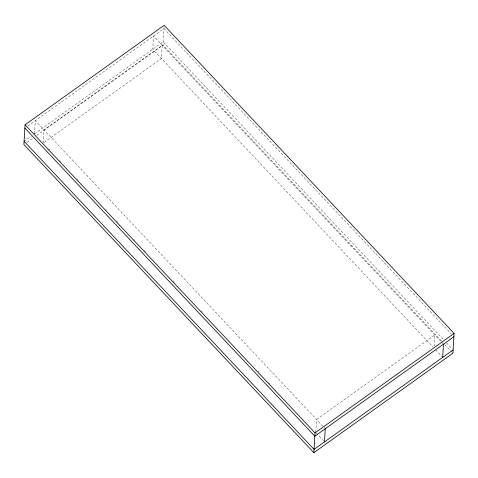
<?xml version="1.0" encoding="UTF-8"?>
<svg xmlns="http://www.w3.org/2000/svg" width="478" height="478" viewBox="0 0 478 478"><rect width="100%" height="100%" fill="white"/><g stroke="black" fill="none" stroke-linecap="round" stroke-linejoin="round"><path stroke-width="0.36" stroke-dasharray="2.39 1.79" d="M34.524 133.822L35.312 120.635L325.267 428.73M43.223 143.065L44.006 129.873L162.215 45.32L161.433 58.513L43.833 142.635M441.672 341.25L162.968 45.105L164.062 26.637M315.827 431.951L316.567 419.487L434.777 334.935L434.12 345.929M27.778 126.019L163.948 28.614L451.346 333.997M24.097 141.285L31.381 136.075M34.422 133.9L163.165 41.807L443.913 340.127M26.935 142.414L33.012 138.07M36.651 135.459L162.968 45.105M446.47 342.846L452.098 348.82M444.743 344.513L450.366 350.488M450.879 351.031L452.415 352.662M443.476 344.178L153.516 36.077L152.733 49.27L432.972 347.046M435.524 349.753L442.688 357.365M48.846 149.04L49.867 150.128M59.583 160.453L60.604 161.54M76.97 178.927L77.992 180.015M105.608 209.358L106.63 210.44M116.345 220.764L117.373 221.852M133.732 239.239L134.76 240.326M144.476 250.651L145.497 251.739M173.114 281.082L174.135 282.169M201.238 310.969L202.26 312.056M258.001 371.286L259.028 372.368M268.744 382.693L269.765 383.78M316.299 433.223L323.463 440.835"/><path stroke-width="0.72" d="M25.077 124.794L23.9 144.583L313.855 452.684L452.923 353.206L454.1 333.417L164.145 25.316L25.077 124.794L315.032 432.895L313.855 452.684M324.484 441.923L325.267 428.73M442.688 357.365L443.476 344.178M315.032 432.895L454.1 333.417M453.903 336.715L314.835 436.193L24.88 128.092M453.12 349.908L314.052 449.386L24.097 141.285"/></g></svg>
